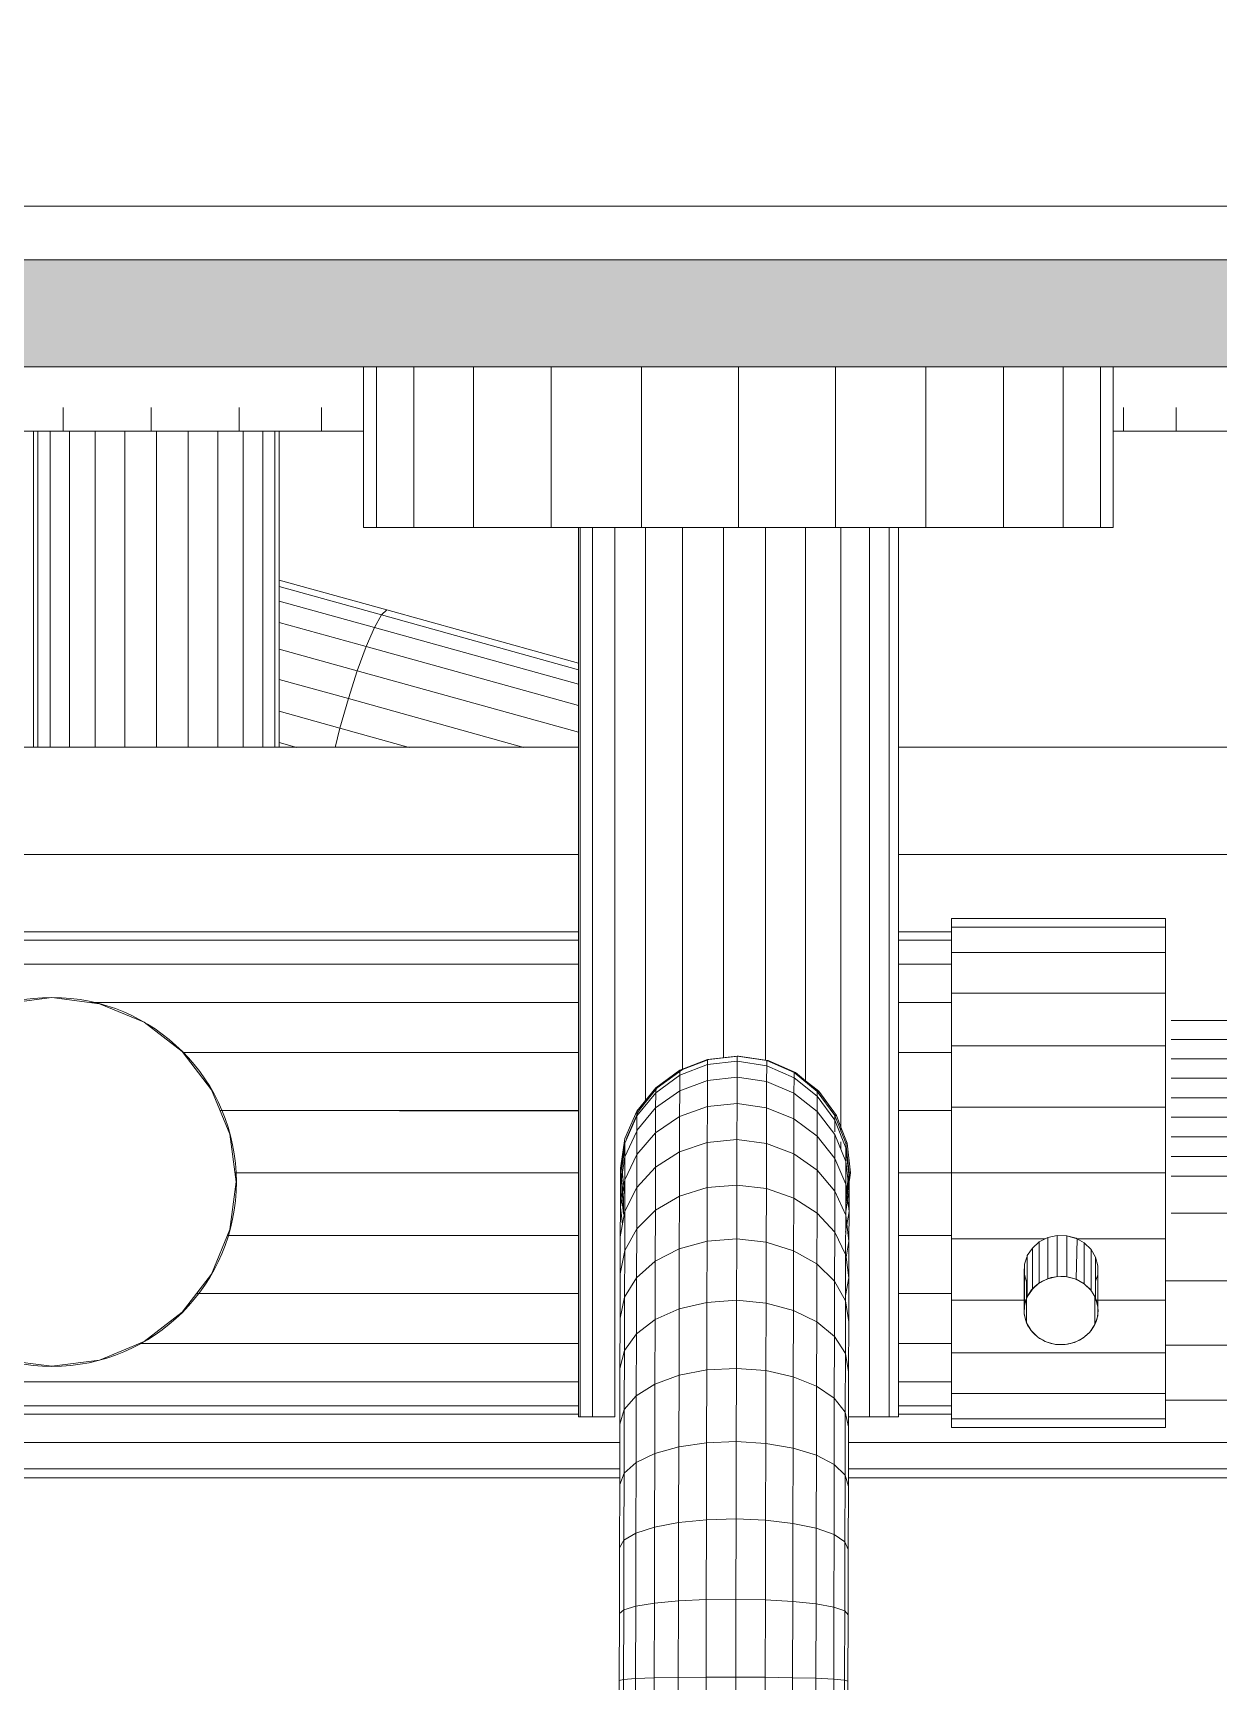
# Model space of a CAD drawing. Header units: millimetres. Extents: x -18512 to 101824, y -95768 to 52898.
# Drawn here: x 64571.4 to 64682.1, y -58835 to -58681.2 of the extents above; entities that cross this region are included whole.
import ezdxf

# ---------------------------------------------------------------- set-up
doc = ezdxf.new("R2010")
doc.units = ezdxf.units.MM
doc.header["$LTSCALE"] = 25
doc.layers.get('0').update_dxf_attribs({"color": 254, "lineweight": 0})
doc.layers.add('HAT', color=8, linetype='Continuous')
doc.layers.add('I-FLR-TILE', color=253, linetype='Continuous', lineweight=9)
doc.layers.add('xref-first floor frm cunsult$0$G-IMPT', color=8, linetype='Continuous', lineweight=9)

# ---------------------------------------------------------------- blocks, each defined once
blk = doc.blocks.new('xref-first floor frm cunsult$0$rainshower - rain shower_dwg_Group_7-6994170-FIRST FLOOR PLAN')
at = {"layer": 'xref-first floor frm cunsult$0$G-IMPT'}
for p, q in [((145.8, 103.7), (71.6, 103.7)), ((250.64, 103.7), (167.15, 103.7)), ((145.8, 102.86), (71.6, 102.86)), ((250.64, 102.86), (167.15, 102.86)), ((250.64, 102.86), (167.15, 102.86)), ((71.6, 100.39), (145.81, 100.39)), ((167.16, 100.38), (250.64, 100.38)), ((196.77, 96.44), (250.64, 96.43)), ((196.77, 91.31), (250.77, 91.3)), ((250.77, 85.31), (196.77, 85.31)), ((197.28, 79), (250.54, 79)), ((197.28, 75.53), (250.54, 75.53)), ((250.54, 73.7), (197.28, 73.7)), ((250.54, 71.86), (197.28, 71.86)), ((197.28, 71.86), (250.54, 71.86)), ((197.28, 70.03), (250.54, 70.03)), ((250.54, 68.21), (197.28, 68.21)), ((250.54, 68.21), (197.28, 68.21)), ((250.54, 66.39), (197.28, 66.39)), ((250.54, 66.39), (197.28, 66.39)), ((197.28, 64.58), (250.54, 64.58)), ((250.54, 62.78), (197.28, 62.78)), ((197.28, 62.78), (250.54, 62.78)), ((250.54, 60.99), (197.28, 60.99)), ((197.28, 60.99), (250.54, 60.99)), ((141.96, 45.5), (74.8, 45.5)), ((74.8, 45.5), (141.96, 45.5)), ((250.54, 45.5), (171.83, 45.5)), ((141.96, 35.5), (71.6, 35.5)), ((141.96, 35.5), (71.6, 35.5)), ((91.08, 6), (91.08, 35.5)), ((91.08, 6), (91.08, 35.5)), ((91.47, 35.5), (91.47, 6)), ((91.47, 6), (91.47, 35.5)), ((92.62, 35.5), (92.62, 6)), ((92.62, 6), (92.62, 35.5)), ((94.44, 6), (94.44, 35.5)), ((94.44, 6), (94.44, 35.5)), ((96.81, 6), (96.81, 35.5)), ((96.81, 6), (96.81, 35.5)), ((99.58, 6), (99.58, 35.5)), ((99.58, 6), (99.58, 35.5)), ((102.54, 6), (102.54, 35.5)), ((102.54, 35.5), (102.54, 6)), ((105.51, 6), (105.51, 35.5)), ((105.51, 35.5), (105.51, 6)), ((108.27, 6), (108.27, 35.5)), ((108.27, 35.5), (108.27, 6)), ((110.65, 6), (110.65, 35.5)), ((110.65, 6), (110.65, 35.5)), ((112.47, 6), (112.47, 35.5)), ((112.47, 6), (112.47, 35.5)), ((113.61, 6), (113.61, 35.5)), ((113.61, 35.5), (113.61, 6)), ((114, 6), (114, 35.5)), ((114, 35.5), (114, 6)), ((250.54, 35.5), (171.83, 35.5)), ((250.54, 35.5), (171.83, 35.5)), ((86.25, 6), (93.85, 6)), ((93.85, 6), (102.04, 6)), ((93.85, 3.8), (93.85, 6)), ((93.85, 3.8), (93.85, 6)), ((102.04, 6), (110.26, 6)), ((102.04, 3.8), (102.04, 6)), ((102.04, 3.8), (102.04, 6)), ((108.05, 6), (107.29, 6)), ((110.26, 6), (117.96, 6)), ((110.26, 3.8), (110.26, 6)), ((110.26, 3.8), (110.26, 6)), ((117.96, 6), (121.89, 6)), ((117.96, 3.8), (117.96, 6)), ((117.96, 3.8), (117.96, 6)), ((191.89, 6), (192.83, 6)), ((192.83, 6), (197.77, 6)), ((192.83, 6), (192.83, 3.8)), ((192.83, 3.8), (192.83, 6)), ((204.25, 6), (197.77, 6)), ((197.77, 6), (197.77, 3.8)), ((197.77, 3.8), (197.77, 6))]:
    blk.add_line(p, q, dxfattribs=at)
at = {"layer": 'xref-first floor frm cunsult$0$G-IMPT', "flags": 128}
for points in [[(61.79, 103.7), (71.6, 103.7), (145.8, 103.7)], [(167.15, 103.7), (250.64, 103.7), (260.54, 103.7)], [(145.8, 102.86), (71.6, 102.86), (71.6, 100.39)], [(260.54, 102.86), (250.64, 102.86), (250.64, 100.38), (167.16, 100.38)], [(145.81, 100.38), (71.6, 100.38), (61.79, 100.38)], [(196.77, 96.43), (250.64, 96.43), (260.54, 96.43)], [(196.77, 91.3), (250.77, 91.3), (250.77, 85.31), (196.77, 85.31)], [(197.28, 79), (250.54, 79), (250.54, 75.53), (197.28, 75.53)], [(197.28, 73.7), (250.54, 73.7), (250.54, 75.53)], [(197.28, 70.03), (250.54, 70.03), (250.54, 68.21)], [(250.54, 62.78), (250.54, 64.58), (197.28, 64.58)], [(171.83, 45.5), (250.54, 45.5), (250.54, 60.99), (250.54, 62.78)]]:
    blk.add_lwpolyline(points, dxfattribs=at)
blk = doc.blocks.new('xref-first floor frm cunsult$0$rainshower - rain shower_dwg_Group_4-6994172-FIRST FLOOR PLAN')
at = {"layer": 'xref-first floor frm cunsult$0$G-IMPT'}
for p, q in [((20.07, 15), (20.07, 98)), ((20.07, 98), (20.21, 98)), ((20.07, 98), (20.07, 15)), ((20.21, 98), (21.37, 98)), ((20.21, 15), (20.21, 98)), ((20.21, 98), (20.21, 15)), ((21.37, 98), (23.45, 98)), ((21.37, 15), (21.37, 98)), ((21.37, 98), (21.37, 15)), ((23.45, 15), (23.45, 98)), ((23.45, 98), (23.45, 15)), ((47.23, 98), (45.27, 98)), ((49.06, 98), (47.23, 98)), ((47.23, 15), (47.23, 98)), ((47.23, 98), (47.23, 15)), ((49.93, 98), (49.06, 98)), ((49.06, 15), (49.06, 98)), ((49.06, 98), (49.06, 15)), ((49.93, 15), (49.93, 98)), ((49.93, 98), (49.93, 15)), ((24.11, 74.77), (24.39, 77.31)), ((24.11, 74.77), (24.39, 77.31)), ((24.11, 74.77), (24.39, 77.31)), ((45.03, 77.98), (45.46, 75.23)), ((45.03, 77.98), (45.46, 75.23)), ((24.11, 74.77), (24.4, 72.89)), ((24.11, 74.77), (24.4, 72.89)), ((24.4, 72.89), (24.11, 74.77)), ((45.46, 75.23), (45.15, 72.46)), ((45.46, 75.23), (45.15, 72.46)), ((44.57, 72.33), (44.57, 73.05)), ((44.57, 73.05), (44.57, 72.33)), ((45.15, 72.46), (44.57, 70.96)), ((45.15, 72.46), (44.57, 70.96)), ((24.53, 72.02), (25.65, 69.46)), ((24.53, 72.02), (25.65, 69.46)), ((25.65, 69.46), (24.53, 72.02)), ((44.57, 70.96), (44.14, 69.86)), ((44.57, 70.96), (44.14, 69.86)), ((44.57, 70.96), (44.57, 71.37)), ((44.57, 15), (44.57, 70.96)), ((26.32, 68.63), (25.65, 69.46)), ((26.32, 68.63), (25.65, 69.46)), ((26.32, 68.63), (25.65, 69.46)), ((42.49, 67.61), (44.14, 69.86)), ((42.49, 67.61), (44.14, 69.86)), ((27.39, 67.29), (26.32, 68.63)), ((26.32, 15), (26.32, 68.63)), ((27.39, 67.29), (26.32, 68.63)), ((27.39, 67.29), (26.32, 68.63)), ((26.32, 68.63), (26.32, 15)), ((27.39, 67.29), (29.64, 65.64)), ((27.39, 67.29), (29.64, 65.64)), ((41.25, 66.62), (40.32, 65.87)), ((41.25, 66.62), (40.32, 65.87)), ((42.49, 67.61), (41.25, 66.62)), ((42.49, 67.61), (41.25, 66.62)), ((41.25, 15), (41.25, 66.62)), ((29.78, 65.58), (29.64, 65.64)), ((29.78, 65.58), (29.64, 65.64)), ((29.78, 65.58), (32.24, 64.63)), ((29.78, 15), (29.78, 65.58)), ((29.78, 65.58), (32.24, 64.63)), ((29.78, 65.58), (29.78, 15)), ((33.6, 64.48), (32.24, 64.63)), ((33.6, 64.48), (32.24, 64.63)), ((35.01, 64.32), (37.51, 64.71)), ((35.01, 64.32), (37.51, 64.71)), ((37.51, 64.71), (37.76, 64.75)), ((37.51, 64.71), (37.76, 64.75)), ((37.51, 15), (37.51, 64.71)), ((37.51, 64.71), (37.51, 15)), ((37.76, 64.75), (40.32, 65.87)), ((37.76, 64.75), (40.32, 65.87)), ((33.6, 64.48), (35.01, 64.32)), ((33.6, 15), (33.6, 64.48)), ((33.6, 64.48), (35.01, 64.32)), ((35.01, 64.32), (33.6, 64.48)), ((33.6, 64.48), (33.6, 15)), ((0, 15), (1.19, 15)), ((0, 15), (0, 0)), ((0, 0), (0, 15)), ((4.69, 15), (1.19, 15)), ((1.19, 15), (1.19, 0)), ((1.19, 0), (1.19, 15)), ((10.25, 15), (4.69, 15)), ((4.69, 0), (4.69, 15)), ((4.69, 0), (4.69, 15)), ((6.68, 15), (7.3, 15)), ((17.5, 15), (10.25, 15)), ((10.25, 15), (10.25, 0)), ((10.25, 0), (10.25, 15)), ((17.5, 15), (25.94, 15)), ((17.5, 15), (17.5, 0)), ((17.5, 0), (17.5, 15)), ((23.39, 15), (24.18, 15)), ((25.94, 15), (35, 15)), ((25.94, 0), (25.94, 15)), ((25.94, 0), (25.94, 15)), ((44.06, 15), (35, 15)), ((35, 15), (35, 0)), ((35, 0), (35, 15)), ((52.5, 15), (44.06, 15)), ((44.06, 15), (44.06, 0)), ((44.06, 0), (44.06, 15)), ((45.82, 15), (46.61, 15)), ((59.75, 15), (52.5, 15)), ((52.5, 15), (52.5, 0)), ((52.5, 0), (52.5, 15)), ((65.31, 15), (59.75, 15)), ((59.75, 0), (59.75, 15)), ((59.75, 0), (59.75, 15)), ((62.7, 15), (63.32, 15)), ((65.31, 15), (68.81, 15)), ((65.31, 15), (65.31, 0)), ((65.31, 0), (65.31, 15)), ((70, 15), (68.81, 15)), ((68.81, 15), (68.81, 0)), ((68.81, 0), (68.81, 15)), ((70, 15), (70, 0)), ((70, 0), (70, 15)), ((1.19, 0), (0, 0)), ((4.69, 0), (1.19, 0)), ((4.69, 0), (10.25, 0)), ((6.68, 0), (7.3, 0)), ((17.5, 0), (10.25, 0)), ((25.94, 0), (17.5, 0)), ((23.39, 0), (24.18, 0)), ((25.94, 0), (35, 0)), ((44.06, 0), (35, 0)), ((52.5, 0), (44.06, 0)), ((45.82, 0), (46.61, 0)), ((59.75, 0), (52.5, 0)), ((59.75, 0), (65.31, 0)), ((62.7, 0), (63.32, 0)), ((65.31, 0), (68.81, 0)), ((70, 0), (68.81, 0))]:
    blk.add_line(p, q, dxfattribs=at)
at = {"layer": 'xref-first floor frm cunsult$0$G-IMPT', "flags": 128}
for points in [[(44.57, 71.37), (44.57, 70.96), (45.15, 72.46), (45.46, 75.23), (45.03, 77.98)], [(44.57, 15), (44.57, 70.96), (44.14, 69.86), (42.49, 67.61), (41.25, 66.62), (41.25, 15)], [(33.6, 64.48), (32.24, 64.63), (29.78, 65.58), (29.64, 65.64), (27.39, 67.29)], [(41.25, 66.62), (40.32, 65.87), (37.76, 64.75), (37.51, 64.71), (35.01, 64.32)]]:
    blk.add_lwpolyline(points, dxfattribs=at)
blk = doc.blocks.new('xref-first floor frm cunsult$0$rainshower - rain shower_dwg_Group_5-6994173-FIRST FLOOR PLAN')
at = {"layer": 'xref-first floor frm cunsult$0$G-IMPT'}
for p, q in [((60.19, 46.25), (0, 46.25)), ((0, 45.49), (0, 46.25)), ((0, 46.25), (60.19, 46.25)), ((95, 46.25), (90.06, 46.25)), ((90.06, 46.25), (95, 46.25)), ((115, 47.51), (95, 47.51)), ((95, 46.7), (95, 47.51)), ((95, 47.51), (115, 47.51)), ((95, 46.7), (95, 44.33)), ((115, 46.7), (95, 46.7)), ((95, 46.7), (115, 46.7)), ((115, 46.7), (115, 47.51)), ((115, 44.33), (115, 46.7)), ((0, 43.24), (0, 45.49)), ((60.19, 45.49), (0, 45.49)), ((0, 45.49), (60.19, 45.49)), ((95, 45.49), (90.06, 45.49)), ((90.06, 45.49), (95, 45.49)), ((0, 43.24), (0, 39.66)), ((60.19, 43.24), (0, 43.24)), ((0, 43.24), (60.19, 43.24)), ((95, 43.24), (90.06, 43.24)), ((90.06, 43.24), (95, 43.24)), ((95, 44.33), (95, 40.55)), ((115, 44.33), (95, 44.33)), ((95, 44.33), (115, 44.33)), ((115, 40.55), (115, 44.33)), ((95, 40.55), (95, 35.63)), ((115, 40.55), (95, 40.55)), ((95, 40.55), (115, 40.55)), ((115, 35.63), (115, 40.55)), ((0, 37.64), (0, 39.66)), ((0, 39.66), (2.82, 39.66)), ((0, 39.66), (2.82, 39.66)), ((60.19, 39.66), (19.22, 39.66)), ((60.19, 39.66), (19.22, 39.66)), ((95, 39.66), (90.06, 39.66)), ((95, 39.66), (90.06, 39.66)), ((102.02, 37.74), (102.45, 38.47)), ((102.45, 38.47), (103.07, 39.08)), ((103.07, 39.08), (103.84, 39.51)), ((103.84, 39.51), (104.71, 39.75)), ((104.71, 39.75), (105.61, 39.77)), ((105.61, 39.77), (106.48, 39.57)), ((106.48, 39.57), (107.28, 39.17)), ((107.28, 39.17), (107.93, 38.6)), ((107.93, 38.6), (108.4, 37.89)), ((102.02, 37.74), (101.81, 36.93)), ((101.81, 36.93), (101.81, 33.1)), ((101.83, 36.1), (101.81, 36.93)), ((101.81, 36.93), (101.81, 33.1)), ((102.02, 37.74), (102.02, 33.91)), ((102.02, 37.74), (102.02, 33.91)), ((108.4, 37.89), (108.66, 37.09)), ((108.4, 35.33), (108.4, 37.89)), ((108.4, 37.89), (108.4, 35.33)), ((108.66, 37.09), (108.68, 36.26)), ((108.66, 33.26), (108.66, 37.09)), ((108.66, 37.09), (108.66, 33.26)), ((95, 35.63), (95, 29.9)), ((102.02, 35.63), (95, 35.63)), ((95, 35.63), (102.02, 35.63)), ((101.83, 36.1), (102.09, 35.3)), ((101.83, 36.1), (101.83, 32.27)), ((101.83, 36.1), (101.83, 32.27)), ((108.04, 34.72), (108.47, 35.45)), ((115, 35.63), (108.4, 35.63)), ((108.4, 35.63), (115, 35.63)), ((108.47, 35.45), (108.68, 36.26)), ((108.47, 31.62), (108.47, 35.45)), ((108.47, 35.45), (108.47, 31.62)), ((108.68, 32.43), (108.68, 36.26)), ((108.68, 36.26), (108.68, 32.43)), ((115, 29.9), (115, 35.63)), ((60.19, 35), (24.54, 35)), ((24.54, 35), (60.19, 35)), ((95, 35), (90.06, 35)), ((90.06, 35), (95, 35)), ((102.02, 33.91), (101.81, 33.1)), ((102.02, 33.91), (101.81, 33.1)), ((102.56, 34.59), (102.09, 35.3)), ((102.09, 35.3), (102.09, 31.47)), ((102.09, 35.3), (102.09, 31.47)), ((103.21, 34.01), (102.56, 34.59)), ((102.56, 30.76), (102.56, 34.59)), ((102.56, 34.59), (102.56, 30.76)), ((103.21, 34.01), (103.21, 30.19)), ((103.21, 34.01), (104, 33.62)), ((103.21, 34.01), (103.21, 30.19)), ((106.64, 33.68), (107.41, 34.11)), ((107.41, 34.11), (108.04, 34.72)), ((107.41, 30.28), (107.41, 34.11)), ((107.41, 34.11), (107.41, 30.28)), ((108.04, 30.89), (108.04, 34.72)), ((108.04, 34.72), (108.04, 30.89)), ((108.47, 33.85), (108.66, 33.26)), ((108.47, 33.85), (108.66, 33.26)), ((101.81, 33.1), (101.83, 32.27)), ((101.81, 33.1), (101.83, 32.27)), ((104, 33.62), (104.88, 33.42)), ((104, 33.62), (104, 29.79)), ((104, 33.62), (104, 29.79)), ((104.88, 33.42), (105.78, 33.44)), ((104.88, 33.42), (104.88, 29.59)), ((104.88, 33.42), (104.88, 29.59)), ((105.78, 33.44), (106.64, 33.68)), ((105.78, 33.44), (105.78, 29.61)), ((105.78, 33.44), (105.78, 29.61)), ((106.74, 29.9), (106.64, 33.68)), ((108.47, 31.62), (108.68, 32.43)), ((108.47, 31.62), (108.68, 32.43)), ((108.68, 32.43), (108.66, 33.26)), ((108.68, 32.43), (108.66, 33.26)), ((101.83, 32.27), (102.04, 31.62)), ((101.83, 32.27), (102.04, 31.62)), ((102.56, 30.76), (102.09, 31.47)), ((102.56, 30.76), (102.09, 31.47)), ((107.41, 30.28), (108.04, 30.89)), ((107.41, 30.28), (108.04, 30.89)), ((108.04, 30.89), (108.47, 31.62)), ((108.04, 30.89), (108.47, 31.62)), ((27.43, 29.58), (60.19, 29.58)), ((60.19, 29.58), (27.43, 29.58)), ((95, 29.58), (90.06, 29.58)), ((90.06, 29.58), (95, 29.58)), ((95, 23.75), (95, 29.9)), ((95, 29.9), (103.77, 29.9)), ((95, 29.9), (103.77, 29.9)), ((102.56, 30.76), (103.21, 30.19)), ((102.56, 30.76), (103.21, 30.19)), ((103.21, 30.19), (103.77, 29.9)), ((103.21, 30.19), (103.77, 29.9)), ((103.77, 29.9), (104, 29.79)), ((104, 29.79), (104.88, 29.59)), ((104.88, 29.59), (105.78, 29.61)), ((106.74, 29.9), (105.78, 29.61)), ((107.41, 30.28), (106.74, 29.9)), ((107.41, 30.28), (106.74, 29.9)), ((115, 29.9), (106.74, 29.9)), ((115, 23.75), (115, 29.9)), ((28.13, 23.75), (60.19, 23.75)), ((28.13, 23.75), (60.19, 23.75)), ((95, 23.75), (90.06, 23.75)), ((90.06, 23.75), (95, 23.75)), ((95, 17.61), (95, 23.75)), ((115, 23.75), (95, 23.75)), ((95, 23.75), (115, 23.75)), ((115, 17.61), (115, 23.75)), ((26.74, 17.93), (60.19, 17.98)), ((60.19, 17.93), (26.74, 17.93)), ((95, 17.93), (90.06, 17.93)), ((90.06, 17.93), (95, 17.93)), ((95, 17.61), (95, 11.88)), ((115, 17.61), (95, 17.61)), ((95, 17.61), (115, 17.61)), ((115, 11.88), (115, 17.61)), ((23.2, 12.5), (60.19, 12.5)), ((23.2, 12.5), (60.19, 12.5)), ((90.06, 12.5), (95, 12.5)), ((90.06, 12.5), (95, 12.5)), ((0, 7.84), (0, 11.53)), ((95, 11.88), (95, 6.96)), ((115, 11.88), (95, 11.88)), ((95, 11.88), (115, 11.88)), ((115, 6.96), (115, 11.88)), ((0, 4.27), (0, 7.84)), ((7.42, 7.84), (0, 7.84)), ((0, 7.84), (7.42, 7.84)), ((60.19, 7.84), (14.62, 7.84)), ((14.62, 7.84), (60.19, 7.84)), ((95, 7.84), (90.06, 7.84)), ((90.06, 7.84), (95, 7.84)), ((95, 3.18), (95, 6.96)), ((115, 6.96), (95, 6.96)), ((95, 6.96), (115, 6.96)), ((115, 3.18), (115, 6.96)), ((0, 4.27), (0, 2.02)), ((60.19, 4.27), (0, 4.27)), ((0, 4.27), (60.19, 4.27)), ((95, 4.27), (90.06, 4.27)), ((90.06, 4.27), (95, 4.27)), ((95, 0.81), (95, 3.18)), ((115, 3.18), (95, 3.18)), ((95, 3.18), (115, 3.18)), ((115, 0.81), (115, 3.18)), ((0, 1.25), (0, 2.02)), ((60.19, 2.02), (0, 2.02)), ((0, 2.02), (60.19, 2.02)), ((95, 2.02), (90.06, 2.02)), ((90.06, 2.02), (95, 2.02)), ((60.19, 1.25), (0, 1.25)), ((0, 1.25), (60.19, 1.25)), ((95, 1.25), (90.06, 1.25)), ((90.06, 1.25), (95, 1.25)), ((95, 0), (95, 0.81)), ((115, 0.81), (95, 0.81)), ((95, 0.81), (115, 0.81)), ((115, 0), (95, 0)), ((95, 0), (115, 0)), ((115, 0.81), (115, 0))]:
    blk.add_line(p, q, dxfattribs=at)
at = {"layer": 'xref-first floor frm cunsult$0$G-IMPT', "flags": 128}
for points in [[(102.02, 33.91), (101.81, 33.1), (101.83, 32.27), (102.04, 31.62)], [(104, 29.79), (104.88, 29.59), (105.78, 29.61), (106.64, 29.85), (106.74, 29.9), (107.41, 30.28), (108.04, 30.89), (108.47, 31.62), (108.68, 32.43), (108.66, 33.26), (108.47, 33.85)], [(106.64, 33.68), (106.74, 29.9), (115, 29.9)], [(102.09, 31.47), (102.56, 30.76), (103.21, 30.19), (103.77, 29.9), (104, 29.79)]]:
    blk.add_lwpolyline(points, dxfattribs=at)
at = {"layer": 'xref-first floor frm cunsult$0$G-IMPT'}
for start_param, end_param in [(5.247662, 9.424778), (3.141593, 5.224649)]:
    blk.add_ellipse((105.24, 36.59), major_axis=(3.45, 0), ratio=0.92388, start_param=start_param, end_param=end_param, dxfattribs=at)
blk = doc.blocks.new('xref-first floor frm cunsult$0$rainshower - rain shower_dwg_Group_3-6994174-FIRST FLOOR PLAN')
at = {"layer": 'xref-first floor frm cunsult$0$G-IMPT'}
for p, q in [((12.76, 33.84), (8.61, 32.12)), ((12.76, 33.84), (17.22, 34.43)), ((17.22, 34.43), (21.67, 33.84)), ((25.82, 32.12), (21.67, 33.84)), ((5.04, 29.39), (8.61, 32.12)), ((25.82, 32.12), (29.39, 29.39)), ((2.31, 25.82), (5.04, 29.39)), ((32.12, 25.82), (29.39, 29.39)), ((0.59, 21.67), (2.31, 25.82)), ((33.84, 21.67), (32.12, 25.82)), ((0.59, 21.67), (0, 17.22)), ((33.84, 21.67), (34.43, 17.22)), ((0.59, 12.76), (0, 17.22)), ((33.84, 12.76), (34.43, 17.22)), ((0.59, 12.76), (2.31, 8.61)), ((32.12, 8.61), (33.84, 12.76)), ((2.31, 8.61), (5.04, 5.04)), ((32.12, 8.61), (29.39, 5.04)), ((5.04, 5.04), (8.61, 2.31)), ((25.82, 2.31), (29.39, 5.04)), ((8.61, 2.31), (12.76, 0.59)), ((25.82, 2.31), (21.67, 0.59)), ((12.76, 0.59), (17.22, 0)), ((21.67, 0.59), (17.22, 0))]:
    blk.add_line(p, q, dxfattribs=at)
blk.add_circle((17.22, 17.22), 17.22, dxfattribs=at)
blk = doc.blocks.new('xref-first floor frm cunsult$0$rainshower - rain shower_dwg_Group_8-6994175-FIRST FLOOR PLAN')
at = {"layer": 'xref-first floor frm cunsult$0$G-IMPT'}
for p, q in [((148.26, 443.05), (149.02, 128.5)), ((150.51, 443.1), (151.27, 128.45)), ((153.1, 443.14), (153.86, 128.42)), ((155.87, 443.16), (156.63, 128.42)), ((158.63, 443.15), (159.39, 128.44)), ((161.18, 443.12), (161.94, 128.48)), ((163.36, 443.06), (164.12, 128.54)), ((144.99, 442.79), (145.75, 128.73)), ((145.41, 442.89), (146.17, 128.64)), ((146.53, 442.97), (147.28, 128.56)), ((165.02, 442.99), (165.78, 128.62)), ((166.03, 442.91), (166.79, 128.71)), ((166.34, 442.82), (167.1, 128.8)), ((145.75, 128.73), (145.77, 122.5)), ((146.17, 128.64), (145.75, 128.73)), ((147.28, 128.56), (146.17, 128.64)), ((146.17, 128.64), (146.18, 122.14)), ((146.18, 122.14), (146.17, 128.64)), ((149.02, 128.5), (147.28, 128.56)), ((147.28, 128.56), (147.3, 121.81)), ((151.27, 128.45), (149.02, 128.5)), ((149.02, 128.5), (149.04, 121.52)), ((153.86, 128.42), (151.27, 128.45)), ((151.27, 128.45), (151.28, 121.31)), ((151.28, 121.31), (151.27, 128.45)), ((156.63, 128.42), (153.86, 128.42)), ((153.86, 128.42), (153.88, 121.19)), ((159.39, 128.44), (156.63, 128.42)), ((159.39, 128.44), (156.63, 128.42)), ((156.63, 128.42), (156.65, 121.15)), ((156.63, 128.42), (156.65, 121.15)), ((161.94, 128.48), (159.39, 128.44)), ((159.39, 128.44), (159.41, 121.21)), ((159.41, 121.21), (159.39, 128.44)), ((164.12, 128.54), (161.94, 128.48)), ((161.94, 128.48), (164.12, 128.54)), ((161.94, 128.48), (161.96, 121.37)), ((161.96, 121.37), (161.94, 128.48)), ((165.78, 128.62), (164.12, 128.54)), ((164.12, 128.54), (164.14, 121.6)), ((164.12, 128.54), (164.14, 121.6)), ((166.79, 128.71), (165.78, 128.62)), ((165.78, 128.62), (165.79, 121.9)), ((167.1, 128.8), (166.79, 128.71)), ((166.79, 128.71), (166.81, 122.24)), ((167.1, 128.8), (167.12, 122.6)), ((145.77, 122.5), (145.78, 116.36)), ((146.18, 122.14), (145.77, 122.5)), ((145.77, 122.5), (145.78, 116.36)), ((147.3, 121.81), (146.18, 122.14)), ((146.18, 122.14), (146.2, 115.65)), ((147.3, 121.81), (146.18, 122.14)), ((149.04, 121.52), (147.3, 121.81)), ((147.3, 121.81), (147.32, 114.99)), ((151.28, 121.31), (149.04, 121.52)), ((149.04, 121.52), (149.06, 114.43)), ((164.14, 121.6), (161.96, 121.37)), ((165.79, 121.9), (164.14, 121.6)), ((164.14, 121.6), (165.79, 121.9)), ((164.14, 121.6), (164.15, 114.54)), ((166.81, 122.24), (165.79, 121.9)), ((165.79, 121.9), (166.81, 122.24)), ((165.79, 121.9), (165.81, 115.12)), ((165.79, 121.9), (165.81, 115.12)), ((167.12, 122.6), (166.81, 122.24)), ((166.81, 122.24), (166.82, 115.8)), ((166.81, 122.24), (166.82, 115.8)), ((167.12, 122.6), (167.13, 116.52)), ((153.88, 121.19), (151.28, 121.31)), ((151.28, 121.31), (151.3, 114)), ((153.88, 121.19), (151.28, 121.31)), ((156.65, 121.15), (153.88, 121.19)), ((153.88, 121.19), (153.9, 113.74)), ((153.9, 113.74), (153.88, 121.19)), ((159.41, 121.21), (156.65, 121.15)), ((156.65, 121.15), (156.67, 113.67)), ((161.96, 121.37), (159.41, 121.21)), ((159.41, 121.21), (159.42, 113.79)), ((161.96, 121.37), (161.98, 114.08)), ((145.78, 116.36), (145.8, 110.44)), ((146.2, 115.65), (145.78, 116.36)), ((145.78, 116.36), (146.2, 115.65)), ((145.78, 116.36), (145.8, 110.44)), ((147.32, 114.99), (146.2, 115.65)), ((146.2, 115.65), (146.22, 109.38)), ((146.2, 115.65), (146.22, 109.38)), ((166.82, 115.8), (165.81, 115.12)), ((167.13, 116.52), (166.82, 115.8)), ((166.82, 115.8), (166.84, 109.58)), ((167.13, 116.52), (167.15, 110.65)), ((149.06, 114.43), (147.32, 114.99)), ((147.32, 114.99), (147.33, 108.4)), ((151.3, 114), (149.06, 114.43)), ((149.06, 114.43), (149.07, 107.57)), ((149.07, 107.57), (149.06, 114.43)), ((153.9, 113.74), (151.3, 114)), ((151.3, 114), (151.32, 106.94)), ((151.3, 114), (151.32, 106.94)), ((161.98, 114.08), (159.42, 113.79)), ((164.15, 114.54), (161.98, 114.08)), ((164.15, 114.54), (161.98, 114.08)), ((161.98, 114.08), (161.99, 107.05)), ((165.81, 115.12), (164.15, 114.54)), ((164.15, 114.54), (164.17, 107.72)), ((164.17, 107.72), (164.15, 114.54)), ((165.81, 115.12), (165.82, 108.58)), ((156.67, 113.67), (153.9, 113.74)), ((153.9, 113.74), (153.91, 106.56)), ((156.67, 113.67), (153.9, 113.74)), ((159.42, 113.79), (156.67, 113.67)), ((156.67, 113.67), (156.69, 106.45)), ((156.69, 106.45), (156.67, 113.67)), ((159.42, 113.79), (159.44, 106.61)), ((145.8, 110.44), (145.81, 104.83)), ((146.22, 109.38), (145.8, 110.44)), ((145.8, 110.44), (146.22, 109.38)), ((147.33, 108.4), (146.22, 109.38)), ((146.22, 109.38), (146.23, 103.45)), ((146.22, 109.38), (147.33, 108.4)), ((166.84, 109.58), (165.82, 108.58)), ((167.15, 110.65), (166.84, 109.58)), ((166.84, 109.58), (166.85, 103.69)), ((167.15, 110.65), (167.16, 105.08)), ((149.07, 107.57), (147.33, 108.4)), ((147.33, 108.4), (147.35, 102.17)), ((164.17, 107.72), (161.99, 107.05)), ((165.82, 108.58), (164.17, 107.72)), ((165.82, 108.58), (164.17, 107.72)), ((164.17, 107.72), (164.19, 101.26)), ((164.17, 107.72), (164.19, 101.26)), ((165.82, 108.58), (165.84, 102.39)), ((151.32, 106.94), (149.07, 107.57)), ((149.07, 107.57), (149.09, 101.08)), ((151.32, 106.94), (149.07, 107.57)), ((149.07, 107.57), (149.09, 101.08)), ((153.91, 106.56), (151.32, 106.94)), ((151.32, 106.94), (151.34, 100.26)), ((151.34, 100.26), (151.32, 106.94)), ((156.69, 106.45), (153.91, 106.56)), ((153.91, 106.56), (153.93, 99.75)), ((159.44, 106.61), (156.69, 106.45)), ((159.44, 106.61), (156.69, 106.45)), ((156.69, 106.45), (156.7, 99.61)), ((161.99, 107.05), (159.44, 106.61)), ((159.44, 106.61), (161.99, 107.05)), ((159.44, 106.61), (159.46, 99.82)), ((161.99, 107.05), (162.01, 100.39)), ((161.99, 107.05), (162.01, 100.39)), ((145.81, 104.83), (145.82, 99.63)), ((146.23, 103.45), (145.81, 104.83)), ((145.81, 104.83), (145.82, 99.63)), ((167.16, 105.08), (166.85, 103.69)), ((167.16, 105.08), (167.17, 99.93)), ((147.35, 102.17), (146.23, 103.45)), ((146.23, 103.45), (146.24, 97.94)), ((166.85, 103.69), (165.84, 102.39)), ((166.85, 103.69), (166.87, 98.23)), ((149.09, 101.08), (147.35, 102.17)), ((147.35, 102.17), (147.36, 96.39)), ((147.35, 102.17), (147.36, 96.39)), ((165.84, 102.39), (164.19, 101.26)), ((164.19, 101.26), (165.84, 102.39)), ((165.84, 102.39), (165.85, 96.65)), ((151.34, 100.26), (149.09, 101.08)), ((149.09, 101.08), (149.1, 95.06)), ((149.09, 101.08), (151.34, 100.26)), ((153.93, 99.75), (151.34, 100.26)), ((151.34, 100.26), (151.35, 94.06)), ((153.93, 99.75), (151.34, 100.26)), ((151.34, 100.26), (151.35, 94.06)), ((162.01, 100.39), (159.46, 99.82)), ((164.19, 101.26), (162.01, 100.39)), ((162.01, 100.39), (164.19, 101.26)), ((162.01, 100.39), (162.03, 94.21)), ((164.19, 101.26), (164.2, 95.28)), ((164.19, 101.26), (164.2, 95.28)), ((145.82, 99.63), (145.83, 94.92)), ((146.24, 97.94), (145.82, 99.63)), ((145.82, 99.63), (146.24, 97.94)), ((156.7, 99.61), (153.93, 99.75)), ((153.93, 99.75), (153.95, 93.45)), ((159.46, 99.82), (156.7, 99.61)), ((156.7, 99.61), (159.46, 99.82)), ((156.7, 99.61), (156.72, 93.26)), ((156.7, 99.61), (156.72, 93.26)), ((159.46, 99.82), (159.47, 93.52)), ((167.17, 99.93), (166.87, 98.23)), ((167.17, 99.93), (167.18, 95.26)), ((147.36, 96.39), (146.24, 97.94)), ((146.24, 97.94), (146.25, 92.97)), ((166.87, 98.23), (165.85, 96.65)), ((166.87, 98.23), (166.88, 93.3)), ((166.87, 98.23), (166.88, 93.3)), ((149.1, 95.06), (147.36, 96.39)), ((147.36, 96.39), (147.37, 91.16)), ((147.36, 96.39), (147.37, 91.16)), ((165.85, 96.65), (164.2, 95.28)), ((164.2, 95.28), (165.85, 96.65)), ((165.85, 96.65), (165.86, 91.46)), ((165.85, 96.65), (165.86, 91.46)), ((145.83, 94.92), (145.84, 90.8)), ((146.25, 92.97), (145.83, 94.92)), ((145.83, 94.92), (145.84, 90.8)), ((151.35, 94.06), (149.1, 95.06)), ((149.1, 95.06), (149.12, 89.62)), ((149.1, 95.06), (151.35, 94.06)), ((153.95, 93.45), (151.35, 94.06)), ((151.35, 94.06), (151.36, 88.46)), ((151.35, 94.06), (153.95, 93.45)), ((162.03, 94.21), (159.47, 93.52)), ((164.2, 95.28), (162.03, 94.21)), ((162.03, 94.21), (162.04, 88.63)), ((164.2, 95.28), (164.21, 89.86)), ((164.21, 89.86), (164.2, 95.28)), ((167.18, 95.26), (166.88, 93.3)), ((167.18, 95.26), (167.19, 91.17)), ((147.37, 91.16), (146.25, 92.97)), ((146.25, 92.97), (146.27, 88.61)), ((156.72, 93.26), (153.95, 93.45)), ((153.95, 93.45), (153.96, 87.74)), ((159.47, 93.52), (156.72, 93.26)), ((156.72, 93.26), (159.47, 93.52)), ((156.72, 93.26), (156.73, 87.53)), ((159.47, 93.52), (159.49, 87.83)), ((159.47, 93.52), (159.49, 87.83)), ((166.88, 93.3), (165.86, 91.46)), ((166.88, 93.3), (166.89, 88.97)), ((166.88, 92.81), (167.19, 91.17)), ((145.84, 90.8), (145.85, 87.32)), ((146.27, 88.61), (145.84, 90.8)), ((149.12, 89.62), (147.37, 91.16)), ((147.37, 91.16), (147.39, 86.58)), ((147.37, 91.16), (147.39, 86.58)), ((165.86, 91.46), (164.21, 89.86)), ((165.86, 91.46), (165.88, 86.9)), ((167.19, 91.17), (166.93, 89.24)), ((166.93, 89.24), (167.19, 91.17)), ((167.19, 91.17), (167.2, 87.73)), ((151.36, 88.46), (149.12, 89.62)), ((149.12, 89.62), (149.13, 84.85)), ((164.21, 89.86), (162.04, 88.63)), ((164.21, 89.86), (164.23, 85.12)), ((164.21, 89.86), (164.23, 85.12)), ((166.94, 89.24), (167.2, 87.73)), ((147.39, 86.58), (146.27, 88.61)), ((146.27, 88.61), (146.27, 84.93)), ((153.96, 87.74), (151.36, 88.46)), ((151.36, 88.46), (151.38, 83.54)), ((156.73, 87.53), (153.96, 87.74)), ((153.96, 87.74), (153.97, 82.74)), ((153.96, 87.74), (153.97, 82.74)), ((159.49, 87.83), (156.73, 87.53)), ((162.04, 88.63), (159.49, 87.83)), ((159.49, 87.83), (159.5, 82.83)), ((162.04, 88.63), (162.05, 83.73)), ((166.89, 88.97), (165.88, 86.9)), ((166.89, 88.97), (166.9, 85.32)), ((167.2, 87.73), (166.9, 85.32)), ((167.2, 87.73), (167.21, 84.98)), ((145.86, 84.56), (145.85, 87.32)), ((146.27, 84.93), (145.85, 87.32)), ((145.86, 84.56), (146.05, 86.19)), ((149.13, 84.85), (147.39, 86.58)), ((147.39, 86.58), (147.4, 82.72)), ((147.39, 86.58), (149.13, 84.85)), ((147.39, 86.58), (147.4, 82.72)), ((156.73, 87.53), (156.74, 82.5)), ((165.88, 86.9), (164.23, 85.12)), ((165.88, 86.9), (165.89, 83.07)), ((166.89, 86.89), (167.21, 84.98)), ((146.17, 85.23), (145.86, 82.54)), ((146.17, 85.23), (146.17, 84.08)), ((147.4, 82.72), (146.27, 84.93)), ((146.27, 84.93), (146.28, 82)), ((146.27, 84.93), (147.4, 82.72)), ((151.38, 83.54), (149.13, 84.85)), ((149.13, 84.85), (149.14, 80.83)), ((149.13, 84.85), (149.14, 80.83)), ((164.23, 85.12), (162.05, 83.73)), ((164.23, 85.12), (164.24, 81.12)), ((166.9, 85.32), (165.89, 83.07)), ((166.9, 85.32), (166.9, 82.42)), ((167.21, 82.99), (166.9, 84.98)), ((167.21, 84.98), (166.9, 82.42)), ((167.21, 82.99), (167.21, 84.98)), ((145.86, 84.56), (145.86, 82.54)), ((145.86, 84.56), (146.28, 82)), ((145.87, 81.32), (146.17, 84.08)), ((146.17, 83.69), (145.87, 80.92)), ((146, 80.92), (146.28, 83.45)), ((146.17, 84.08), (146.17, 83.69)), ((146.17, 83.69), (146.17, 84.08)), ((153.97, 82.74), (151.38, 83.54)), ((151.38, 83.54), (151.39, 79.4)), ((151.38, 83.54), (153.97, 82.74)), ((162.05, 83.73), (159.5, 82.83)), ((162.05, 83.73), (162.06, 79.6)), ((165.89, 83.07), (164.24, 81.12)), ((165.89, 83.07), (165.89, 80.01)), ((166.91, 83.38), (167.22, 81.37)), ((166.93, 84.13), (167.35, 81.37)), ((167.22, 81.78), (166.97, 83.38)), ((145.86, 82.54), (145.87, 81.32)), ((145.86, 82.54), (146.29, 79.88)), ((147.4, 79.64), (146.28, 82)), ((146.28, 82), (146.29, 79.88)), ((146.28, 82), (146.29, 79.88)), ((149.14, 80.83), (147.4, 82.72)), ((147.4, 82.72), (147.4, 79.64)), ((147.4, 82.72), (149.14, 80.83)), ((147.4, 82.72), (147.4, 79.64)), ((156.74, 82.5), (153.97, 82.74)), ((153.97, 82.74), (153.98, 78.52)), ((153.97, 82.74), (156.74, 82.5)), ((159.5, 82.83), (156.74, 82.5)), ((156.74, 82.5), (156.75, 78.26)), ((159.5, 82.83), (159.51, 78.63)), ((166.9, 82.42), (165.89, 80.01)), ((165.89, 80.01), (166.9, 82.42)), ((166.91, 80.31), (166.9, 82.42)), ((166.91, 80.31), (167.21, 82.99)), ((167.22, 81.78), (166.91, 79.03)), ((167.22, 81.78), (167.21, 82.99)), ((167.22, 81.78), (167.22, 81.37)), ((145.87, 81.32), (145.87, 80.92)), ((146.29, 78.59), (145.87, 81.32)), ((146.29, 78.16), (145.87, 80.92)), ((145.87, 80.92), (146, 80.92)), ((146.29, 79.03), (146, 80.92)), ((146.29, 79.03), (146, 80.92)), ((151.39, 79.4), (149.14, 80.83)), ((149.14, 80.83), (149.15, 77.63)), ((149.14, 80.83), (151.39, 79.4)), ((149.14, 80.83), (149.15, 77.63)), ((164.24, 81.12), (162.06, 79.6)), ((164.24, 81.12), (164.24, 77.93)), ((165.89, 80.01), (164.24, 77.93)), ((165.89, 80.01), (165.9, 77.79)), ((166.91, 80.31), (165.9, 77.79)), ((167.22, 81.37), (166.91, 78.6)), ((166.91, 80.31), (166.91, 79.03)), ((167.04, 78.6), (167.35, 81.37)), ((167.35, 81.37), (167.04, 78.6)), ((167.22, 81.37), (167.35, 81.37)), ((146.29, 79.88), (147.36, 77.52)), ((146.29, 79.88), (146.29, 78.59)), ((147.36, 77.52), (146.29, 79.88)), ((147.41, 76.05), (146.29, 78.59)), ((149.15, 77.63), (147.4, 79.64)), ((147.4, 79.64), (147.41, 77.41)), ((147.4, 79.64), (149.15, 77.63)), ((147.4, 79.64), (147.41, 77.41)), ((153.98, 78.52), (151.39, 79.4)), ((151.39, 79.4), (151.39, 76.1)), ((151.39, 79.4), (153.98, 78.52)), ((151.39, 79.4), (151.39, 76.1)), ((156.75, 78.26), (153.98, 78.52)), ((153.98, 78.52), (153.99, 75.17)), ((159.51, 78.63), (156.75, 78.26)), ((162.06, 79.6), (159.51, 78.63)), ((159.51, 78.63), (162.06, 79.6)), ((159.51, 78.63), (159.52, 75.28)), ((162.06, 79.6), (162.07, 76.32)), ((162.06, 79.6), (162.07, 76.32)), ((166.91, 79.03), (165.9, 76.45)), ((165.9, 76.01), (166.91, 78.6)), ((166.46, 77.11), (167.04, 78.6)), ((166.91, 78.6), (167.04, 78.6)), ((147.41, 75.61), (146.29, 78.16)), ((147.54, 75.61), (146.42, 78.16)), ((146.42, 78.16), (147.54, 75.61)), ((149.15, 75.3), (147.41, 77.41)), ((147.41, 76.05), (147.41, 77.41)), ((151.39, 76.1), (149.15, 77.63)), ((149.15, 77.52), (149.15, 75.3)), ((149.15, 77.52), (149.15, 75.3)), ((156.75, 78.26), (156.76, 74.88)), ((156.75, 78.26), (156.76, 74.88)), ((164.24, 77.93), (162.07, 76.32)), ((164.25, 75.62), (164.24, 77.93)), ((164.25, 75.62), (165.9, 77.79)), ((164.25, 75.62), (165.9, 77.79)), ((165.9, 77.52), (165.9, 76.45)), ((166.46, 77.11), (166.03, 76.01)), ((149.16, 73.89), (147.41, 76.05)), ((147.41, 76.05), (147.41, 75.61)), ((149.16, 73.43), (147.41, 75.61)), ((147.41, 75.61), (147.54, 75.61)), ((148.21, 74.77), (147.54, 75.61)), ((153.99, 75.17), (151.39, 76.1)), ((151.39, 76.1), (151.4, 73.71)), ((162.07, 76.32), (159.52, 75.28)), ((162.07, 73.93), (162.07, 76.32)), ((164.25, 75.62), (162.07, 73.93)), ((164.25, 74.21), (165.9, 76.45)), ((164.25, 73.76), (165.9, 76.01)), ((164.25, 74.21), (164.25, 75.62)), ((166.03, 76.01), (164.38, 73.76)), ((166.03, 76.01), (164.38, 73.76)), ((165.9, 76.45), (165.9, 76.01)), ((165.9, 76.01), (166.03, 76.01)), ((149.29, 73.43), (148.21, 74.77)), ((149.16, 73.89), (149.15, 75.3)), ((151.4, 73.71), (149.15, 75.3)), ((151.4, 73.71), (149.15, 75.3)), ((149.15, 75.3), (149.16, 73.89)), ((149.16, 73.89), (149.16, 73.43)), ((149.16, 73.89), (151.4, 72.25)), ((156.76, 74.88), (153.99, 75.17)), ((153.99, 75.17), (154, 72.73)), ((159.52, 75.28), (156.76, 74.88)), ((156.76, 74.88), (156.77, 72.43)), ((156.76, 74.88), (156.77, 72.43)), ((159.52, 72.84), (159.52, 75.28)), ((162.07, 73.93), (159.52, 72.84)), ((162.08, 72.48), (162.07, 73.93)), ((164.25, 74.21), (162.08, 72.48)), ((164.25, 74.21), (164.25, 73.76)), ((151.4, 71.78), (149.16, 73.43)), ((149.16, 73.43), (149.29, 73.43)), ((151.53, 71.78), (149.29, 73.43)), ((151.4, 72.25), (151.4, 73.71)), ((154, 72.73), (151.4, 73.71)), ((151.4, 73.71), (154, 72.73)), ((154, 71.25), (154, 72.73)), ((156.77, 72.43), (154, 72.73)), ((154, 72.73), (156.77, 72.43)), ((159.52, 72.84), (156.77, 72.43)), ((156.77, 72.43), (159.52, 72.84)), ((156.77, 70.94), (156.77, 72.43)), ((156.77, 72.43), (156.77, 70.94)), ((159.53, 71.36), (159.52, 72.84)), ((162.08, 72.48), (159.53, 71.36)), ((162.08, 72.01), (164.25, 73.76)), ((162.08, 72.01), (162.08, 72.48)), ((163.15, 72.77), (162.21, 72.01)), ((163.15, 72.77), (164.38, 73.76)), ((164.25, 73.76), (164.38, 73.76)), ((151.4, 71.78), (151.4, 72.25)), ((151.4, 72.25), (154, 71.25)), ((151.4, 71.78), (154, 70.77)), ((151.4, 71.78), (151.53, 71.78)), ((151.67, 71.73), (151.53, 71.78)), ((151.67, 71.73), (154.13, 70.77)), ((154, 70.77), (154, 71.25)), ((154, 71.25), (156.77, 70.94)), ((154, 70.77), (156.77, 70.47)), ((154, 70.77), (154.13, 70.77)), ((154.13, 70.77), (155.49, 70.62)), ((155.49, 70.62), (154.13, 70.77)), ((159.53, 71.36), (156.77, 70.94)), ((156.77, 70.47), (156.77, 70.94)), ((156.77, 70.47), (159.53, 70.89)), ((159.4, 70.85), (156.9, 70.47)), ((159.4, 70.85), (159.66, 70.89)), ((162.08, 72.01), (159.53, 70.89)), ((159.53, 71.36), (159.53, 70.89)), ((159.53, 70.89), (159.66, 70.89)), ((162.21, 72.01), (159.66, 70.89)), ((162.08, 72.01), (162.21, 72.01)), ((156.9, 70.47), (155.49, 70.62)), ((156.77, 70.47), (156.9, 70.47)), ((115.64, 41.65), (114, 41.19)), ((114, 41.19), (115.64, 41.65)), ((119.24, 41.65), (119.68, 39.86)), ((119.68, 39.86), (126.14, 41.65)), ((126.14, 41.65), (119.68, 39.86)), ((136.85, 41.65), (120.47, 37.1)), ((141.96, 40.23), (121.3, 34.5)), ((114, 38.28), (119.68, 39.86)), ((119.68, 39.86), (120.47, 37.1)), ((119.68, 39.86), (120.47, 37.1)), ((114, 35.31), (120.47, 37.1)), ((121.3, 34.5), (120.47, 37.1)), ((122.13, 32.24), (141.96, 37.74)), ((122.9, 30.46), (141.96, 35.75)), ((114, 32.48), (121.3, 34.5)), ((114, 32.48), (121.3, 34.5)), ((122.13, 32.24), (121.3, 34.5)), ((123.56, 29.29), (141.96, 34.4)), ((141.96, 33.78), (124.05, 28.81)), ((114, 29.98), (122.13, 32.24)), ((122.9, 30.46), (122.13, 32.24)), ((114, 27.99), (122.9, 30.46)), ((122.9, 30.46), (114, 27.99)), ((114, 26.64), (123.56, 29.29)), ((123.56, 29.29), (122.9, 30.46)), ((123.56, 29.29), (122.9, 30.46)), ((123.56, 29.29), (124.05, 28.81)), ((114, 26.03), (124.05, 28.81)), ((114, 26.03), (124.05, 28.81))]:
    blk.add_line(p, q, dxfattribs=at)
at = {"layer": 'xref-first floor frm cunsult$0$G-IMPT', "flags": 128}
for points in [[(146.52, 449.03), (148.26, 449.32), (148.26, 443.05), (150.51, 443.1), (151.27, 128.45), (153.86, 128.42), (153.88, 121.19), (156.65, 121.15), (156.67, 113.67), (159.42, 113.79), (159.44, 106.61)], [(150.5, 449.54), (150.5, 443.1), (153.1, 443.14), (153.86, 128.42), (156.63, 128.42)], [(156.63, 128.42), (155.87, 443.16), (153.1, 443.14), (153.1, 449.68)], [(166.79, 128.71), (165.78, 128.62), (165.02, 442.99), (163.36, 443.06), (163.36, 449.32)], [(151.27, 128.45), (149.02, 128.5), (148.26, 443.05)], [(161.94, 128.48), (159.39, 128.44), (158.63, 443.15), (155.87, 443.16)], [(158.63, 443.15), (161.18, 443.12), (161.94, 128.48)], [(163.36, 443.06), (164.12, 128.54), (165.78, 128.62), (165.79, 121.9)], [(144.99, 442.79), (145.41, 442.89), (146.17, 128.64), (147.28, 128.56), (147.3, 121.81), (149.04, 121.52)], [(146.17, 128.64), (145.75, 128.73), (144.99, 442.79)], [(146.53, 442.97), (147.28, 128.56), (149.02, 128.5), (149.04, 121.52)], [(165.02, 442.99), (166.03, 442.91), (166.79, 128.71), (167.1, 128.8), (167.12, 122.6)], [(145.75, 128.73), (145.77, 122.5), (146.18, 122.14), (146.2, 115.65), (147.32, 114.99)], [(167.13, 116.52), (167.12, 122.6), (166.81, 122.24), (166.79, 128.71)], [(149.06, 114.43), (147.32, 114.99), (147.3, 121.81)], [(149.04, 121.52), (151.28, 121.31), (151.3, 114)], [(149.04, 121.52), (149.06, 114.43), (151.3, 114)], [(164.15, 114.54), (164.14, 121.6), (161.96, 121.37)], [(156.65, 121.15), (159.41, 121.21), (159.42, 113.79)], [(161.98, 114.08), (161.96, 121.37), (159.41, 121.21)], [(165.81, 115.12), (166.82, 115.8), (166.84, 109.58)], [(166.82, 115.8), (167.13, 116.52), (167.15, 110.65)], [(147.32, 114.99), (147.33, 108.4), (149.07, 107.57)], [(151.3, 114), (153.9, 113.74), (153.91, 106.56)], [(159.42, 113.79), (161.98, 114.08), (161.99, 107.05), (164.17, 107.72)], [(165.82, 108.58), (165.81, 115.12), (164.15, 114.54)], [(145.8, 110.44), (145.81, 104.83), (146.23, 103.45)], [(146.22, 109.38), (146.23, 103.45), (147.35, 102.17)], [(167.17, 99.93), (167.16, 105.08), (166.85, 103.69), (166.84, 109.58), (165.82, 108.58)], [(166.84, 109.58), (167.15, 110.65), (167.16, 105.08)], [(147.33, 108.4), (147.35, 102.17), (149.09, 101.08), (149.1, 95.06)], [(166.85, 103.69), (165.84, 102.39), (165.82, 108.58)], [(151.32, 106.94), (153.91, 106.56), (153.93, 99.75), (156.7, 99.61)], [(153.91, 106.56), (156.69, 106.45), (156.7, 99.61)], [(164.2, 95.28), (162.03, 94.21), (162.01, 100.39), (159.46, 99.82), (159.44, 106.61)], [(146.23, 103.45), (146.24, 97.94), (147.36, 96.39)], [(167.18, 95.26), (167.17, 99.93), (166.87, 98.23), (166.85, 103.69)], [(165.84, 102.39), (165.85, 96.65), (166.87, 98.23)], [(145.82, 99.63), (145.83, 94.92), (146.25, 92.97)], [(156.73, 87.53), (156.72, 93.26), (153.95, 93.45), (153.93, 99.75)], [(159.46, 99.82), (159.47, 93.52), (162.03, 94.21)], [(146.24, 97.94), (146.25, 92.97), (147.37, 91.16)], [(147.36, 96.39), (149.1, 95.06), (149.12, 89.62), (151.36, 88.46), (151.38, 83.54)], [(151.35, 94.06), (151.36, 88.46), (153.96, 87.74)], [(162.03, 94.21), (162.04, 88.63), (164.21, 89.86)], [(166.88, 93.3), (167.18, 95.26), (167.19, 91.17), (166.88, 92.81)], [(146.25, 92.97), (146.27, 88.61), (147.39, 86.58)], [(153.95, 93.45), (153.96, 87.74), (156.73, 87.53)], [(165.86, 91.46), (166.88, 93.3), (166.89, 88.97)], [(145.84, 90.8), (146.27, 88.61), (146.27, 84.93)], [(145.84, 90.8), (145.85, 87.32), (146.27, 84.93)], [(147.37, 91.16), (149.12, 89.62), (149.13, 84.85), (151.38, 83.54), (151.39, 79.4)], [(165.88, 86.9), (165.86, 91.46), (164.21, 89.86)], [(167.19, 91.17), (167.2, 87.73), (166.94, 89.24)], [(162.05, 83.73), (159.5, 82.83), (159.49, 87.83), (156.73, 87.53)], [(159.49, 87.83), (162.04, 88.63), (162.05, 83.73), (164.23, 85.12), (164.24, 81.12)], [(166.89, 86.89), (167.21, 84.98), (167.2, 87.73), (166.9, 85.32), (166.89, 88.97), (165.88, 86.9)], [(145.85, 87.32), (145.86, 84.56), (146.28, 82)], [(146.05, 86.19), (145.86, 84.56), (145.86, 82.54), (145.87, 81.32), (146.29, 78.59)], [(156.73, 87.53), (156.74, 82.5), (159.5, 82.83), (159.51, 78.63)], [(164.23, 85.12), (165.88, 86.9), (165.89, 83.07), (166.9, 85.32)], [(146.29, 79.88), (145.86, 82.54), (146.17, 85.23)], [(146.17, 83.69), (145.87, 80.92), (145.87, 81.32), (146.17, 84.08), (146.17, 85.23)], [(146.27, 84.93), (146.28, 82), (147.4, 79.64)], [(166.9, 85.32), (166.9, 82.42), (167.21, 84.98), (167.21, 82.99), (166.9, 84.98)], [(146.28, 83.45), (146, 80.92), (145.87, 80.92), (146.29, 78.16)], [(165.9, 77.79), (165.89, 80.01), (164.24, 77.93), (164.24, 81.12), (162.06, 79.6), (162.05, 83.73)], [(164.24, 81.12), (165.89, 83.07), (165.89, 80.01)], [(165.9, 77.52), (165.9, 76.45), (166.91, 79.03), (167.22, 81.78), (166.97, 83.38)], [(166.91, 78.6), (167.22, 81.37), (167.35, 81.37), (166.93, 84.13)], [(166.91, 83.38), (167.22, 81.37), (167.22, 81.78), (167.21, 82.99), (166.91, 80.31), (166.91, 79.03)], [(153.97, 82.74), (153.98, 78.52), (156.75, 78.26)], [(156.74, 82.5), (156.75, 78.26), (159.51, 78.63), (159.52, 75.28)], [(166.9, 82.42), (166.91, 80.31), (165.9, 77.79)], [(146.29, 79.88), (146.29, 78.59), (147.41, 76.05), (147.41, 75.61), (149.16, 73.43)], [(153.98, 78.52), (153.99, 75.17), (156.76, 74.88)], [(162.07, 73.93), (164.25, 75.62), (164.25, 74.21), (165.9, 76.45), (165.9, 76.01), (166.91, 78.6)], [(166.91, 78.6), (167.04, 78.6), (166.46, 77.11)], [(146.29, 78.16), (147.41, 75.61), (147.54, 75.61), (148.21, 74.77)], [(149.15, 75.3), (147.41, 77.41), (147.41, 76.05), (149.16, 73.89)], [(149.15, 77.63), (151.39, 76.1), (151.4, 73.71)], [(162.07, 76.32), (164.24, 77.93), (164.25, 75.62)], [(166.46, 77.11), (166.03, 76.01), (165.9, 76.01), (164.25, 73.76), (162.08, 72.01), (162.08, 72.48), (164.25, 74.21), (164.25, 73.76), (164.38, 73.76), (163.15, 72.77)], [(151.39, 76.1), (153.99, 75.17), (154, 72.73)], [(159.52, 75.28), (162.07, 76.32), (162.07, 73.93), (159.52, 72.84), (159.53, 71.36), (162.08, 72.48), (162.07, 73.93)], [(149.16, 73.43), (149.29, 73.43), (148.21, 74.77)], [(156.76, 74.88), (159.52, 75.28), (159.52, 72.84)], [(149.29, 73.43), (151.67, 71.73), (154.13, 70.77), (154, 70.77), (156.77, 70.47), (156.77, 70.94), (159.53, 71.36), (159.53, 70.89), (159.66, 70.89), (162.21, 72.01)], [(151.53, 71.78), (151.4, 71.78), (154, 70.77), (154, 71.25), (151.4, 72.25), (151.4, 73.71)], [(154, 72.73), (154, 71.25), (156.77, 70.94)], [(163.15, 72.77), (162.21, 72.01), (162.08, 72.01), (159.53, 70.89), (156.77, 70.47), (156.9, 70.47), (155.49, 70.62)], [(159.66, 70.89), (159.4, 70.85), (156.9, 70.47)], [(119.24, 41.65), (119.68, 39.86), (114, 38.28)], [(114, 35.31), (120.47, 37.1), (136.85, 41.65)], [(120.47, 37.1), (121.3, 34.5), (141.96, 40.23)], [(141.96, 37.74), (122.13, 32.24), (114, 29.98)], [(121.3, 34.5), (122.13, 32.24), (122.9, 30.46), (141.96, 35.75)], [(114, 26.64), (123.56, 29.29), (141.96, 34.4)], [(141.96, 33.78), (124.05, 28.81), (123.56, 29.29)]]:
    blk.add_lwpolyline(points, dxfattribs=at)
blk.add_lwpolyline([(151.4, 71.78), (151.4, 72.25), (149.16, 73.89), (149.16, 73.43)], close=True, dxfattribs=at)
for name, p in [('xref-first floor frm cunsult$0$rainshower - rain shower_dwg_Group_7-6994170-FIRST FLOOR PLAN', (0, 6.14)), ('xref-first floor frm cunsult$0$rainshower - rain shower_dwg_Group_5-6994173-FIRST FLOOR PLAN', (81.77, 57.62)), ('xref-first floor frm cunsult$0$rainshower - rain shower_dwg_Group_4-6994172-FIRST FLOOR PLAN', (121.89, 6.14)), ('xref-first floor frm cunsult$0$rainshower - rain shower_dwg_Group_3-6994174-FIRST FLOOR PLAN', (75.57, 64.99))]:
    blk.add_blockref(name, p)
blk = doc.blocks.new('xref-first floor frm cunsult$0$rainshower - rain shower_dwg_Group_2-6994176-FIRST FLOOR PLAN')
blk.add_blockref('xref-first floor frm cunsult$0$rainshower - rain shower_dwg_Group_8-6994175-FIRST FLOOR PLAN', (9.72, -6.14))
blk = doc.blocks.new('xref-first floor frm cunsult$0$rainshower - rain shower_dwg_Grohe_Rainshower_210-6994177-FIRST FLOOR PLAN')
at = {"rotation": 180}
blk.add_blockref('xref-first floor frm cunsult$0$rainshower - rain shower_dwg_Group_2-6994176-FIRST FLOOR PLAN', (330.75, -10.15), dxfattribs=at)
blk = doc.blocks.new('xref-first floor frm cunsult$0$rainshower - rain shower_dwg-6994168-FIRST FLOOR PLAN')
blk.add_blockref('xref-first floor frm cunsult$0$rainshower - rain shower_dwg_Grohe_Rainshower_210-6994177-FIRST FLOOR PLAN', (-2603.95, 2352.83))
blk = doc.blocks.new('xref-first floor frm cunsult$0$rainshower - rainshower-7292985-FIRST FLOOR PLAN')
at = {"rotation": 180}
blk.add_blockref('xref-first floor frm cunsult$0$rainshower - rain shower_dwg-6994168-FIRST FLOOR PLAN', (-2451.92, 2398.88), dxfattribs=at)

msp = doc.modelspace()

# ---------------------------------------------------------------- hatches: boundary and pattern name
at = {"layer": 'HAT'}
h = msp.add_hatch(dxfattribs=at)
h.set_pattern_fill('AR-SAND', color=256, scale=0.1, style=0)
h.set_pattern_definition([(37.5, (59229.075, -102497.3092), (-0.16000313, 4.89413237), [0, -3.8608, 0, -4.318, 0, -4.1275]), (7.5, (59229.075, -102497.309), (4.4952328, 7.168251), [0, -2.0828, 0, -3.4798, 0, -1.3335]), (327.5, (59225.951, -102497.3092), (7.9099237, 0.01437185), [0, -1.27, 0, -4.572, 0, -5.969]), (317.5, (59225.951, -102497.309), (7.6355645, 2.2292932), [0, -0.635, 0, -2.9972, 0, -3.429])])
h.paths.add_polyline_path([(63873.15, -58712.35), (63873.15, -58702.35), (62193.15, -58702.35), (62203.15, -58712.35)])
h.paths.add_polyline_path([(63973.15, -58702.35), (63973.15, -58712.35), (65363.15, -58712.35), (65363.15, -58702.35)])

# ---------------------------------------------------------------- linework, layer by layer
at = {"layer": 'I-FLR-TILE', "lineweight": 13}
for points in [[(63973.15, -58697.35), (65358.15, -58697.35), (65338.15, -58677.35), (63973.15, -58677.35)], [(63973.15, -58702.35), (65363.15, -58702.35), (65358.15, -58697.35), (63973.15, -58697.35)], [(63973.15, -58712.35), (65363.15, -58712.35), (65363.15, -58702.35), (63973.15, -58702.35)]]:
    msp.add_lwpolyline(points, dxfattribs=at)

# ---------------------------------------------------------------- block references
at = {"color": 252, "lineweight": 5, "xscale": -1, "rotation": 180}
msp.add_blockref('xref-first floor frm cunsult$0$rainshower - rainshower-7292985-FIRST FLOOR PLAN', (64649.41, -58656.15), dxfattribs=at)

doc.saveas('drawing.dxf')
